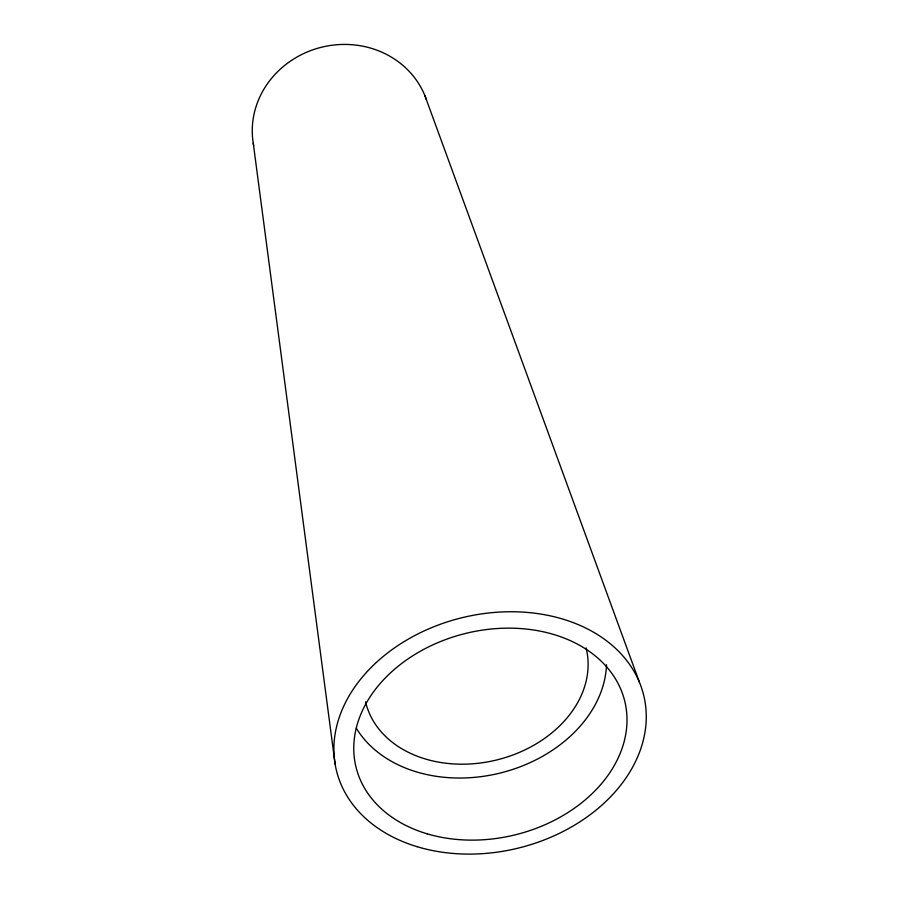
<?xml version="1.0" encoding="UTF-8"?>
<svg xmlns="http://www.w3.org/2000/svg" width="899" height="899" viewBox="0 0 899 899"><rect width="100%" height="100%" fill="white"/><g stroke="black" fill="none" stroke-linecap="round" stroke-linejoin="round"><path stroke-width="1.35" d="M424.946 95.777L639.369 682.116M253.226 143.02L335.125 764.094M253.709 145.683A89.552 83.034 -13.8 0 1 319.774 47.681A89.552 83.034 -13.8 0 1 426.384 99.587M586.069 647.921A113.499 87.046 -13.8 0 1 496.574 759.992A113.499 87.046 -13.8 0 1 365.567 701.849M606.533 664.777A132.445 101.587 -13.8 0 1 501.226 772.78A132.445 101.587 -13.8 0 1 356.341 728.257M416.945 846.644A158.168 118.578 -13.8 0 0 646.156 712.334A158.168 118.578 -13.8 0 0 407.123 639.807A158.168 118.578 -13.8 0 0 416.945 846.644M427.07 833.8A138.356 103.711 -13.8 0 0 626.884 715.537A138.356 103.711 -13.8 0 0 417.17 653.079A138.356 103.711 -13.8 0 0 427.07 833.8"/></g></svg>
